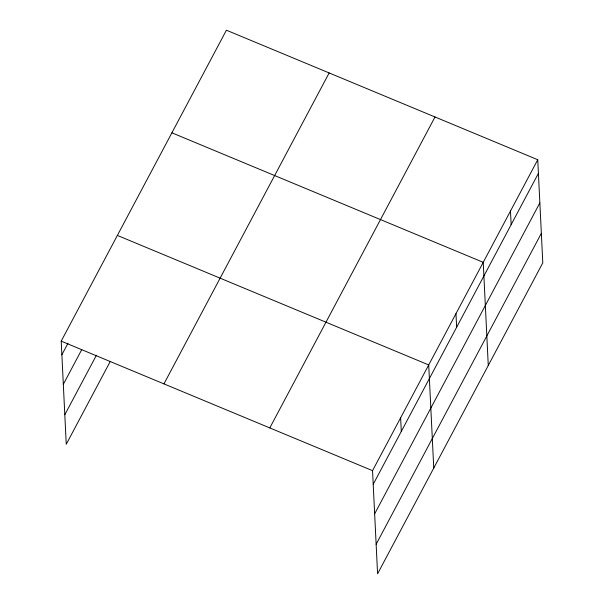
<?xml version="1.0" encoding="UTF-8"?>
<svg xmlns="http://www.w3.org/2000/svg" width="604" height="604" viewBox="0 0 604 604"><rect width="100%" height="100%" fill="white"/><g stroke="black" fill="none" stroke-linecap="round" stroke-linejoin="round"><path stroke-width="0.91" d="M110.132 361.683L66.251 444.272L61.208 341.139L226.417 30.2L537.749 159.728L542.792 262.861L377.583 573.8L372.54 470.667L537.749 159.728M61.872 354.759L68.018 343.2M63.322 384.303L81.751 349.61M64.809 414.737L96.406 355.265M163.948 383.887L329.157 72.941M269.799 427.926L435.008 116.98M373.212 484.287L538.413 173.348M374.654 513.83L539.855 202.884M376.141 544.264L541.35 233.318M171.898 132.812L483.23 262.332L488.274 365.465M117.38 235.424L428.712 364.944L433.755 468.077M61.208 341.139L372.54 470.667M510.486 211.03L511.158 224.65M455.967 313.642L456.639 327.262M400.626 417.809L401.29 431.43"/></g></svg>
